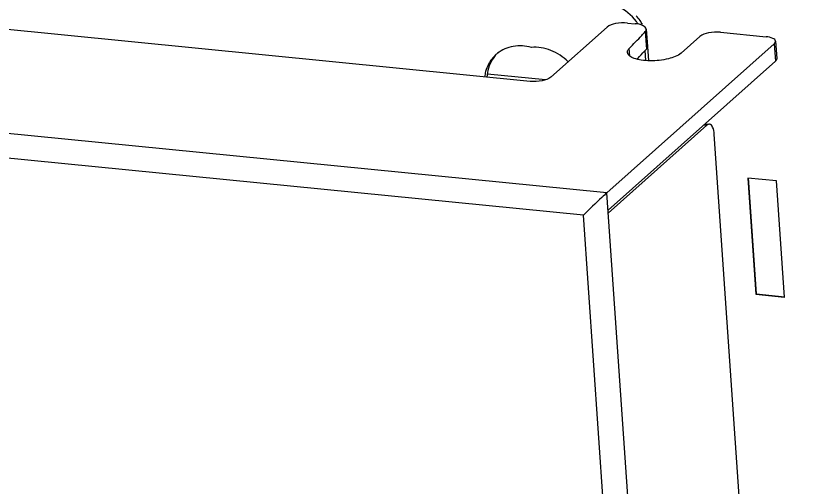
# Model space of a CAD drawing. Extents: x -425 to 6552, y -3049 to 3105.
# Drawn here: x -119.93 to -98.44, y -1611.61 to -1598.7 of the extents above; entities that cross this region are included whole.
import ezdxf

# ---------------------------------------------------------------- set-up
doc = ezdxf.new("R2010")
doc.units = 0
doc.layers.get('0').update_dxf_attribs({"linetype": 'CONTINUOUS'})

msp = doc.modelspace()

# ---------------------------------------------------------------- linework, layer by layer
at = {"color": 7, "linetype": 'CONTINUOUS'}
for p, q in [((-105.856, -1600.494), (-155.232, -1595.598)), ((-103.761, -1603.544), (-158.493, -1598.118)), ((-104.403, -1604.158), (-158.196, -1598.824)), ((-103.757, -1599.009), (-105.294, -1600.38)), ((-103.195, -1598.896), (-102.99, -1598.916)), ((-102.683, -1599.064), (-102.65, -1599.541)), ((-102.712, -1599.132), (-102.679, -1599.609)), ((-101.216, -1599.261), (-101.728, -1599.718)), ((-100.654, -1599.148), (-99.403, -1599.272)), ((-99.183, -1599.463), (-103.761, -1603.544)), ((-99.183, -1599.463), (-99.15, -1599.94)), ((-99.147, -1599.395), (-99.115, -1599.872)), ((-103.136, -1599.801), (-103.15, -1599.592)), ((-102.679, -1599.609), (-102.727, -1599.661)), ((-102.695, -1599.926), (-102.714, -1599.647)), ((-102.617, -1599.93), (-102.644, -1599.541)), ((-103.729, -1604.021), (-99.15, -1599.94)), ((-102.919, -1599.865), (-102.94, -1599.887)), ((-105.436, -1600.451), (-107.029, -1600.293)), ((-101.074, -1601.655), (-100.954, -1601.667)), ((-101.024, -1601.695), (-103.723, -1604.101)), ((-101.109, -1601.686), (-101.024, -1601.695)), ((-93.716, -1705.391), (-100.826, -1601.94)), ((-99.904, -1603.143), (-99.686, -1606.324)), ((-99.122, -1603.221), (-99.904, -1603.143)), ((-99.896, -1603.136), (-99.677, -1606.316)), ((-98.904, -1606.401), (-99.122, -1603.221)), ((-96.521, -1708.903), (-103.761, -1603.544)), ((-97.227, -1708.562), (-104.403, -1604.158)), ((-99.686, -1606.324), (-99.677, -1606.316)), ((-99.686, -1606.324), (-98.904, -1606.401)), ((-99.677, -1606.316), (-98.895, -1606.394))]:
    msp.add_line(p, q, dxfattribs=at)
for centre, radius, start, end in [((-103.898, -1599.534), 1.26, 33.963, 41.7002), ((-103.962, -1599.592), 1.248, 32.2307, 36.1911), ((-103.882, -1599.523), 1.241, 28.5024, 33.9495), ((-116.954, -1586.007), 19.368, 315.4583, 316.9238), ((-116.391, -1586.537), 18.595, 316.9309, 317.3611), ((-106.188, -1600.441), 0.911, 128.9394, 131.7263), ((-106.189, -1600.441), 0.91, 128.1792, 128.9381), ((-116.607, -1586.782), 18.935, 316.2933, 317.1434), ((-106.183, -1600.447), 0.919, 131.736, 138.7614)]:
    msp.add_arc(centre, radius, start, end, dxfattribs=at)
for points in [[(-102.954, -1598.855), (-103.084, -1598.679), (-103.266, -1598.53), (-103.468, -1598.446)], [(-102.712, -1599.132), (-102.695, -1599.114), (-102.681, -1599.089), (-102.683, -1599.064)], [(-102.65, -1599.541), (-102.648, -1599.566), (-102.662, -1599.591), (-102.679, -1599.609)], [(-100.954, -1601.667), (-100.979, -1601.664), (-101.005, -1601.678), (-101.024, -1601.695)]]:
    msp.add_open_spline(points, degree=3, dxfattribs=at)
for points, knots in [([(-103.195, -1598.896), (-103.304, -1598.885), (-103.496, -1598.898), (-103.694, -1598.953), (-103.757, -1599.009)], [0, 0, 0, 0, 0.562518, 1, 1, 1, 1]), ([(-102.683, -1599.064), (-102.686, -1599.021), (-102.803, -1598.937), (-102.915, -1598.924), (-102.99, -1598.916)], [0, 0, 0, 0, 0.36125, 1, 1, 1, 1]), ([(-100.654, -1599.148), (-100.763, -1599.137), (-100.955, -1599.15), (-101.153, -1599.205), (-101.216, -1599.261)], [0, 0, 0, 0, 0.562518, 1, 1, 1, 1]), ([(-99.147, -1599.395), (-99.15, -1599.359), (-99.248, -1599.29), (-99.341, -1599.278), (-99.403, -1599.272)], [0, 0, 0, 0, 0.36122, 1, 1, 1, 1]), ([(-105.827, -1599.562), (-105.987, -1599.519), (-106.319, -1599.496), (-106.629, -1599.629), (-106.751, -1599.725)], [0, 0, 0, 0, 0.515687, 1, 1, 1, 1]), ([(-99.183, -1599.463), (-99.177, -1599.458), (-99.159, -1599.44), (-99.146, -1599.413), (-99.147, -1599.395)], [0, 0, 0, 0, 0.29836, 1, 1, 1, 1]), ([(-104.819, -1599.956), (-104.956, -1599.824), (-105.271, -1599.615), (-105.648, -1599.549), (-105.827, -1599.562)], [0, 0, 0, 0, 0.515113, 1, 1, 1, 1]), ([(-103.2, -1599.701), (-103.202, -1599.673), (-103.185, -1599.631), (-103.158, -1599.601), (-103.15, -1599.592)], [0, 0, 0, 0, 0.708832, 1, 1, 1, 1]), ([(-101.728, -1599.718), (-101.823, -1599.803), (-102.119, -1599.9), (-102.489, -1599.943), (-102.812, -1599.918), (-103.024, -1599.874), (-103.194, -1599.782), (-103.2, -1599.701)], [0, 0, 0, 0, 0.241483, 0.563198, 0.716877, 0.845895, 1, 1, 1, 1]), ([(-106.874, -1599.841), (-106.969, -1599.95), (-107.063, -1600.129), (-107.1, -1600.319), (-107.107, -1600.369)], [0, 0, 0, 0, 0.741916, 1, 1, 1, 1]), ([(-106.8, -1599.776), (-106.836, -1599.816), (-106.965, -1599.992), (-107.03, -1600.212), (-107.041, -1600.376)], [0, 0, 0, 0, 0.245085, 1, 1, 1, 1]), ([(-99.115, -1599.872), (-99.113, -1599.89), (-99.126, -1599.917), (-99.144, -1599.935), (-99.15, -1599.94)], [0, 0, 0, 0, 0.70164, 1, 1, 1, 1]), ([(-105.294, -1600.38), (-105.358, -1600.436), (-105.556, -1600.491), (-105.748, -1600.504), (-105.856, -1600.494)], [0, 0, 0, 0, 0.437482, 1, 1, 1, 1]), ([(-100.826, -1601.94), (-100.83, -1601.874), (-100.841, -1601.773), (-100.916, -1601.671), (-100.954, -1601.667)], [0, 0, 0, 0, 0.629969, 1, 1, 1, 1]), ([(-103.761, -1603.544), (-103.808, -1603.586), (-104.024, -1603.788), (-104.237, -1603.994), (-104.403, -1604.158)], [0, 0, 0, 0, 0.211041, 1, 1, 1, 1])]:
    msp.add_open_spline(points, degree=3, knots=knots, dxfattribs=at)

doc.saveas('drawing.dxf')
